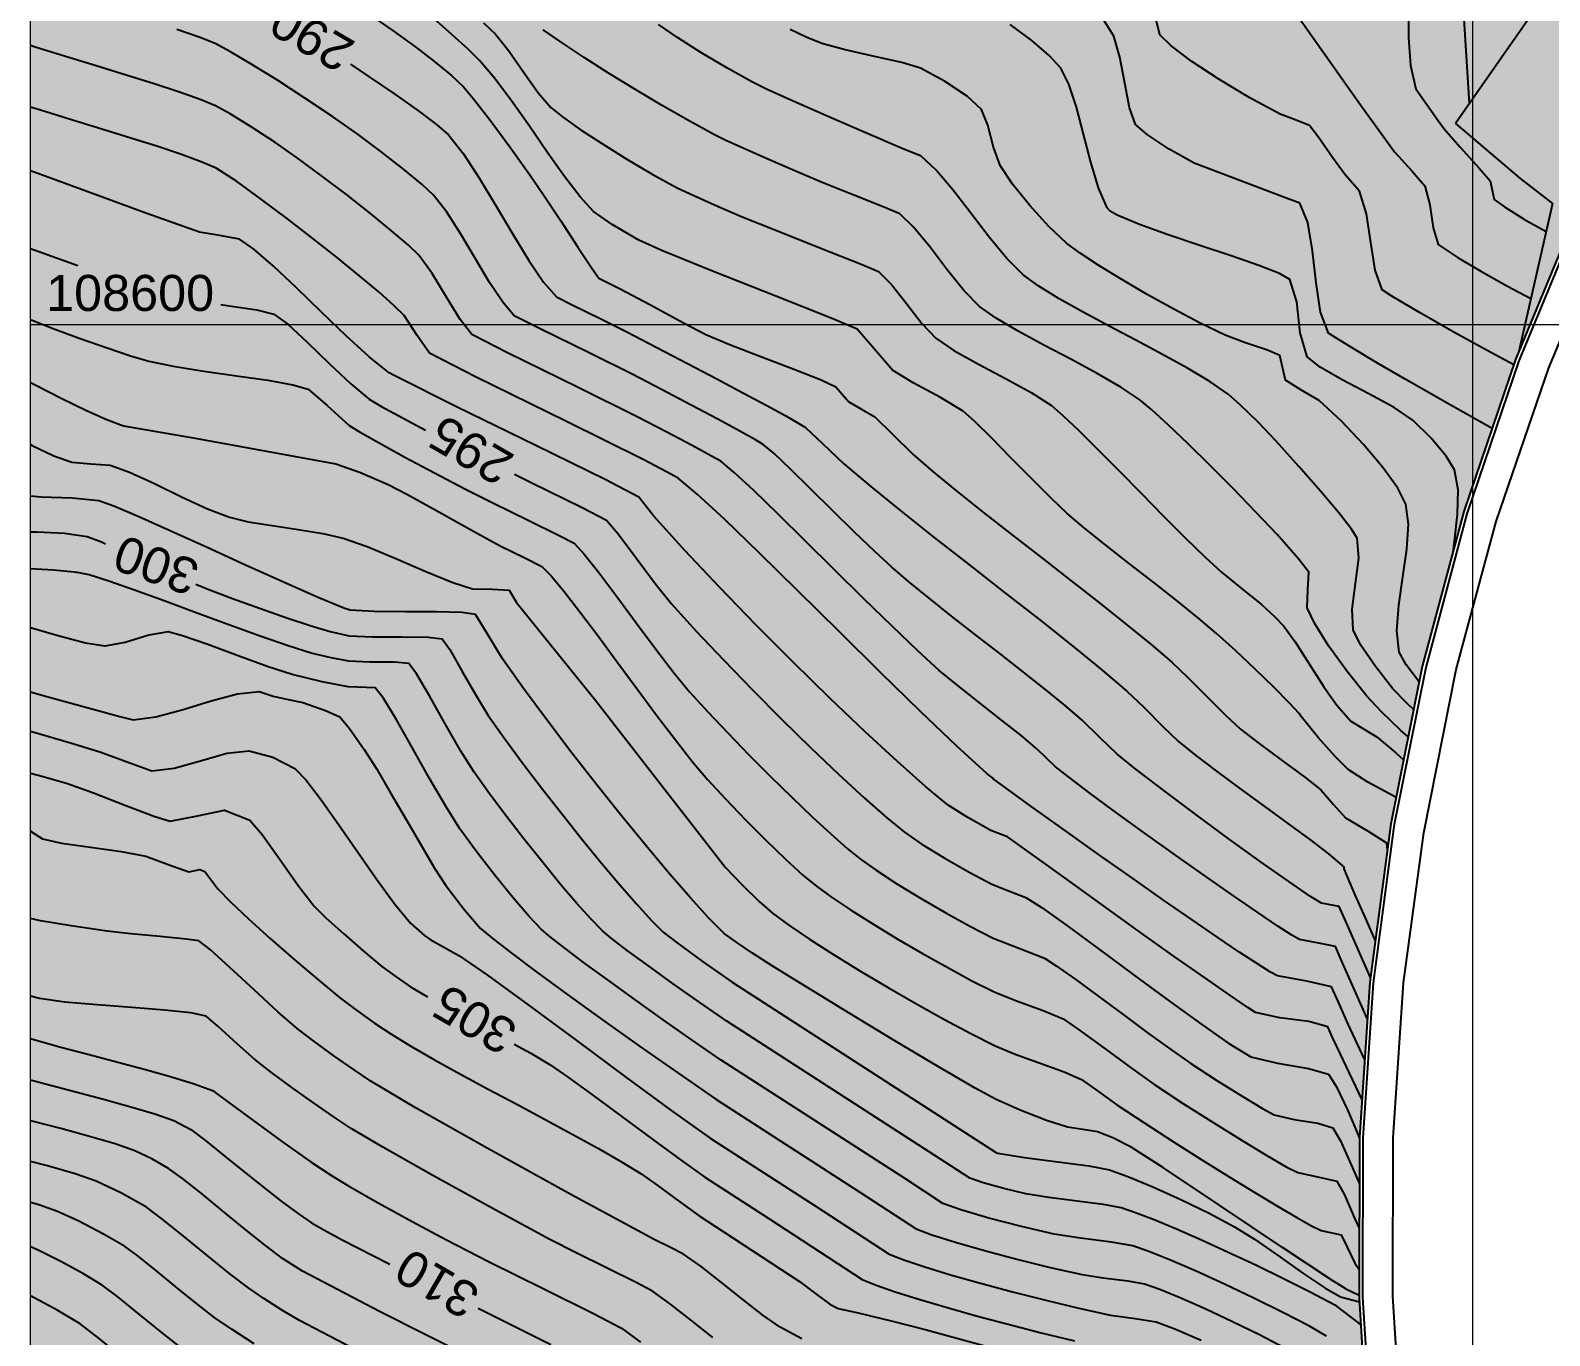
# Model space of a CAD drawing. Extents: x 61466 to 63015, y 108404 to 110397.
# Drawn here: x 62727.7 to 62780.3, y 108565 to 108610.2 of the extents above; entities that cross this region are included whole.
import ezdxf
from ezdxf.enums import TextEntityAlignment as Align

# ---------------------------------------------------------------- set-up
doc = ezdxf.new("R2010")
doc.units = 0
doc.header["$LTSCALE"] = 1.000015
doc.header["$MEASUREMENT"] = 0
for name, color, linetype in [('colore lago', 131, 'Continuous'), ('coordinate', 2, 'Continuous'), ('Couronnement', 7, 'Continuous'), ('curve livello 5m', 7, 'Continuous'), ('Per+Mod Surf', 7, 'Continuous')]:
    doc.layers.add(name, color=color, linetype=linetype)
doc.layers.add('Colori bordi', color=5, linetype='Continuous', plot=False)
doc.layers.add('no_plot', color=5, linetype='Continuous', plot=False)
doc.styles.add('ARIAL', font='arial.ttf')

msp = doc.modelspace()

# ---------------------------------------------------------------- hatches: boundary and pattern name
at = {"layer": 'colore lago', "linetype": 'Continuous', "lineweight": 0}
msp.add_hatch(color=256, dxfattribs=at).paths.add_polyline_path([(62823.098, 108712.426), (62823.692, 108711.854), (62824.211, 108710.804), (62823.37, 108710.571), (62827.768, 108704.942), (62841.061, 108708.628), (62841.764, 108707.729), (62836.243, 108697.972), (62840.642, 108692.343), (62841.442, 108693.757), (62841.442, 108692.195), (62842.487, 108690.222), (62842.982, 108689.288), (62843.392, 108688.514), (62843.655, 108688.018), (62843.975, 108687.414), (62844.757, 108686.877), (62845.652, 108686.309), (62846.428, 108685.857), (62846.943, 108685.61), (62847.646, 108685.523), (62848.413, 108685.436), (62848.935, 108685.254), (62849.708, 108684.935), (62850.5, 108684.575), (62850.969, 108684.318), (62851.947, 108683.305), (62853.322, 108681.875), (62854.115, 108681.066), (62854.823, 108680.351), (62855.34, 108679.833), (62855.561, 108679.62), (62856.098, 108679.384), (62856.706, 108678.92), (62857.535, 108678.212), (62858.15, 108677.629), (62858.509, 108677.243), (62858.884, 108676.364), (62859.223, 108675.296), (62859.579, 108674.527), (62860.022, 108674.247), (62860.524, 108673.942), (62861.121, 108673.231), (62861.763, 108672.326), (62862.367, 108671.601), (62862.863, 108671.28), (62863.351, 108671.01), (62863.81, 108670.755), (62864.373, 108670.388), (62865.159, 108669.855), (62866.024, 108669.253), (62866.828, 108668.678), (62867.744, 108667.996), (62868.796, 108667.19), (62869.668, 108666.501), (62870.574, 108665.758), (62871.455, 108665.021), (62872.228, 108664.359), (62872.81, 108663.844), (62873.119, 108663.547), (62873.68, 108662.665), (62874.168, 108661.941), (62874.819, 108661.7), (62876.542, 108661.081), (62874.849, 108652.749), (62874.609, 108651.566), (62869.261, 108652.495), (62863.756, 108653.04), (62858.193, 108653.236), (62852.65, 108653.069), (62847.099, 108652.547), (62841.619, 108651.637), (62836.195, 108650.359), (62830.876, 108648.764), (62825.687, 108646.797), (62820.621, 108644.487), (62815.733, 108641.873), (62811.013, 108638.914), (62806.809, 108635.919), (62802.653, 108632.528), (62798.578, 108628.752), (62795.53, 108625.55), (62792.243, 108621.72), (62789.658, 108618.302), (62786.55, 108613.699), (62783.753, 108608.883), (62781.281, 108603.924), (62779.157, 108598.79), (62777.364, 108593.52), (62775.923, 108588.148), (62774.828, 108582.699), (62774.099, 108577.206), (62773.742, 108571.827), (62773.733, 108566.27), (62774.08, 108560.708), (62774.822, 108555.214), (62775.907, 108549.757), (62776.774, 108546.543), (62775.534, 108543.897), (62771.471, 108542.34), (62770.737, 108542.931), (62769.881, 108543.399), (62769.16, 108543.605), (62768.397, 108543.397), (62767.454, 108542.895), (62766.48, 108542.367), (62765.625, 108542.081), (62765.129, 108542.167), (62764.204, 108542.374), (62761.92, 108542.969), (62758.989, 108543.785), (62755.805, 108544.685), (62752.764, 108545.533), (62750.259, 108546.195), (62749.515, 108546.361), (62748.651, 108546.545), (62748.14, 108546.666), (62747.525, 108546.963), (62746.769, 108547.335), (62745.628, 108547.824), (62744.247, 108548.386), (62742.732, 108548.989), (62741.189, 108549.599), (62739.721, 108550.183), (62738.435, 108550.711), (62737.436, 108551.147), (62736.779, 108551.475), (62735.74, 108552.131), (62732.8, 108553.829), (62729.641, 108555.846), (62727.666, 108557.145), (62727.666, 108746.101), (62759.548, 108763.679), (62762.174, 108761.512), (62766.058, 108758.6), (62770.75, 108755.721), (62775.77, 108752.427), (62780.625, 108748.821), (62784.649, 108746.672), (62791.078, 108741.712), (62792.191, 108741.192), (62793.304, 108740.673), (62792.406, 108740.344), (62791.026, 108739.839), (62795.864, 108734.582), (62808.817, 108739.327), (62809.589, 108738.487), (62804.873, 108728.317), (62809.71, 108723.06), (62811.198, 108726.268), (62812.277, 108725.772), (62812.557, 108725.5), (62813.179, 108725.007), (62813.957, 108724.44), (62814.819, 108723.834), (62815.694, 108723.224), (62816.511, 108722.646), (62817.199, 108722.136), (62817.686, 108721.728), (62818.127, 108721.189), (62818.712, 108720.467), (62819.259, 108719.84), (62819.895, 108719.121), (62820.227, 108718.731), (62820.528, 108718.087), (62820.826, 108717.245), (62821.425, 108715.335), (62821.73, 108714.455), (62822.044, 108713.747)])

# ---------------------------------------------------------------- linework, layer by layer
at = {"layer": 'Colori bordi', "linetype": 'Continuous', "lineweight": 0, "flags": 128}
for points in [[(62727.666, 108557.145), (62727.666, 108746.101)], [(62781.281, 108603.924), (62779.157, 108598.79), (62777.364, 108593.52), (62775.923, 108588.148), (62774.828, 108582.699), (62774.099, 108577.206), (62773.742, 108571.827), (62773.733, 108566.27), (62774.08, 108560.708)]]:
    msp.add_lwpolyline(points, dxfattribs=at)
at = {"layer": 'coordinate', "linetype": 'Continuous', "lineweight": 0}
for p, q in [((62777.666, 108778.484), (62777.666, 108403.974)), ((62727.666, 108600), (62875.41, 108600))]:
    msp.add_line(p, q, dxfattribs=at)
at = {"layer": 'Couronnement', "linetype": 'Continuous'}
for p, q in [((62781.281, 108603.924), (62779.157, 108598.79)), ((62781.392, 108603.878), (62779.268, 108598.744)), ((62780.305, 108598.497), (62782.356, 108603.437)), ((62779.157, 108598.79), (62777.364, 108593.52)), ((62779.268, 108598.744), (62777.478, 108593.481)), ((62778.478, 108593.172), (62780.305, 108598.497)), ((62777.364, 108593.52), (62775.923, 108588.148)), ((62777.48, 108593.489), (62776.039, 108588.117)), ((62777.095, 108588.045), (62778.478, 108593.172)), ((62775.923, 108588.148), (62774.828, 108582.699)), ((62776.039, 108588.117), (62774.946, 108582.675)), ((62775.977, 108582.387), (62777.095, 108588.045)), ((62774.828, 108582.699), (62774.099, 108577.206)), ((62774.947, 108582.683), (62774.218, 108577.187)), ((62775.267, 108577.186), (62775.977, 108582.387)), ((62774.099, 108577.206), (62773.742, 108571.827)), ((62774.218, 108577.187), (62773.861, 108571.819)), ((62774.916, 108571.811), (62775.267, 108577.186)), ((62773.742, 108571.827), (62773.733, 108566.27)), ((62773.862, 108571.827), (62773.853, 108566.27)), ((62774.903, 108566.33), (62774.916, 108571.811)), ((62773.733, 108566.27), (62774.08, 108560.708)), ((62773.853, 108566.277), (62774.2, 108560.72)), ((62775.253, 108560.868), (62774.903, 108566.33))]:
    msp.add_line(p, q, dxfattribs=at)
at = {"layer": 'curve livello 5m', "color": 2, "flags": 128}
for points in [[(62769.684, 108613.422), (62773.785, 108607.62), (62774.963, 108605.988), (62775.554, 108605.325), (62776.006, 108604.806), (62776.181, 108604.147), (62776.297, 108603.355), (62776.474, 108602.776), (62777.167, 108602.316), (62777.95, 108601.855), (62778.881, 108601.331), (62779.681, 108600.9)], [(62775.623, 108586.653), (62775.384, 108586.875), (62774.903, 108587.378), (62774.903, 108587.378), (62774.297, 108588.147), (62773.785, 108588.901), (62773.521, 108589.416), (62773.521, 108589.416), (62773.485, 108590.141), (62773.603, 108591.031), (62773.717, 108591.909), (62773.669, 108592.599), (62773.669, 108592.599), (62773.471, 108592.906), (62773.023, 108593.477), (62772.391, 108594.23), (62771.645, 108595.086), (62770.851, 108595.962), (62770.851, 108595.962), (62770.226, 108596.614), (62769.611, 108597.217), (62769.191, 108597.591), (62768.558, 108598.026), (62767.786, 108598.489), (62766.918, 108598.97), (62765.996, 108599.459), (62765.064, 108599.949), (62764.163, 108600.43), (62763.337, 108600.892), (62762.628, 108601.328), (62762.079, 108601.727), (62762.079, 108601.727), (62761.516, 108602.291), (62760.902, 108603.036), (62760.268, 108603.863), (62759.644, 108604.673), (62759.062, 108605.364), (62758.552, 108605.839), (62758.552, 108605.839), (62757.887, 108606.106), (62756.57, 108606.668), (62755.269, 108607.233), (62754.106, 108607.747), (62753.207, 108608.155), (62752.696, 108608.402), (62751.811, 108608.896), (62750.915, 108609.432), (62750.096, 108609.954), (62749.442, 108610.405)], [(62738.759, 108609.03), (62739.416, 108608.592), (62740.304, 108607.985), (62741.135, 108607.4), (62741.135, 108607.4), (62741.75, 108606.933), (62742.156, 108606.582), (62742.156, 108606.582), (62742.677, 108605.918), (62743.237, 108605.065), (62743.815, 108604.107), (62744.391, 108603.132), (62744.945, 108602.225), (62745.458, 108601.472), (62745.908, 108600.959), (62745.908, 108600.959), (62746.424, 108600.696), (62747.439, 108600.199), (62748.317, 108599.762), (62748.317, 108599.762), (62749.388, 108599.208), (62750.448, 108598.654), (62751.461, 108598.121), (62752.391, 108597.627), (62753.2, 108597.192), (62753.853, 108596.836), (62754.313, 108596.578), (62754.544, 108596.438), (62755.139, 108595.874), (62755.857, 108595.183), (62756.744, 108594.43), (62757.793, 108593.579), (62758.957, 108592.657), (62760.188, 108591.694), (62761.438, 108590.72), (62762.66, 108589.763), (62763.806, 108588.854), (62764.829, 108588.021), (62765.682, 108587.294), (62766.263, 108586.738), (62766.93, 108586.07), (62767.474, 108585.552), (62768.065, 108585.071), (62768.789, 108584.52), (62769.597, 108583.925), (62770.439, 108583.314), (62771.264, 108582.713), (62772.024, 108582.151), (62772.667, 108581.653), (62773.145, 108581.249), (62773.166, 108581.225), (62773.2, 108581.204), (62773.204, 108581.133), (62773.314, 108580.859), (62773.583, 108580.235), (62773.971, 108579.357), (62774.29, 108578.644)], [(62727.666, 108602.642), (62729.307, 108602.047)], [(62734.274, 108600.695), (62734.552, 108600.654), (62735.522, 108600.508), (62736.105, 108600.367), (62736.105, 108600.367), (62736.588, 108600.012), (62737.261, 108599.39), (62738.022, 108598.651), (62738.771, 108597.944), (62739.407, 108597.418), (62739.407, 108597.418), (62739.816, 108597.178), (62740.591, 108596.753), (62741.37, 108596.339)], [(62744.45, 108594.812), (62745.054, 108594.518), (62746.797, 108593.665), (62747.637, 108593.223), (62747.637, 108593.223), (62748.043, 108592.752), (62748.659, 108591.929), (62749.328, 108591.028), (62749.892, 108590.323), (62749.892, 108590.323), (62750.751, 108589.379), (62751.698, 108588.376), (62752.698, 108587.345), (62753.719, 108586.319), (62754.726, 108585.331), (62755.688, 108584.414), (62756.571, 108583.6), (62757.341, 108582.921), (62757.965, 108582.41), (62757.965, 108582.41), (62758.549, 108582.006), (62759.345, 108581.514), (62760.21, 108581.019), (62761.002, 108580.605), (62761.002, 108580.605), (62761.616, 108580.368), (62762.181, 108580.146), (62762.181, 108580.146), (62762.744, 108579.783), (62763.629, 108579.153), (62764.73, 108578.344), (62765.942, 108577.445), (62767.159, 108576.547), (62768.274, 108575.737), (62769.183, 108575.106), (62769.978, 108574.618), (62770.897, 108574.399), (62771.982, 108574.222), (62772.673, 108574.016), (62772.953, 108573.586), (62773.323, 108572.781), (62773.74, 108571.8), (62773.742, 108571.795)], [(62727.666, 108592.822), (62727.9, 108592.817), (62728.854, 108592.774), (62729.636, 108592.661), (62730.137, 108592.468), (62730.275, 108592.407)], [(62733.403, 108591.006), (62733.85, 108590.816), (62733.85, 108590.816), (62734.677, 108590.504), (62735.612, 108590.168), (62736.553, 108589.843), (62737.401, 108589.564), (62738.055, 108589.365), (62738.055, 108589.365), (62738.722, 108589.219), (62739.532, 108589.178), (62740.549, 108589.175), (62741.458, 108589.166), (62741.943, 108589.107), (62741.943, 108589.107), (62742.203, 108588.738), (62742.639, 108587.979), (62743.127, 108587.119), (62743.54, 108586.449), (62743.54, 108586.449), (62744.119, 108585.639), (62744.752, 108584.782), (62745.422, 108583.901), (62746.11, 108583.018), (62746.799, 108582.156), (62747.47, 108581.337), (62748.104, 108580.583), (62748.684, 108579.919), (62749.192, 108579.364), (62749.608, 108578.944), (62749.608, 108578.944), (62750.086, 108578.569), (62750.972, 108577.926), (62751.999, 108577.208), (62751.999, 108577.208), (62761.162, 108571.296), (62761.172, 108571.289), (62761.203, 108571.281), (62762.132, 108571.129), (62763.284, 108570.98), (62764.363, 108570.838), (62765.073, 108570.705), (62765.716, 108570.476), (62766.576, 108570.117), (62767.548, 108569.675), (62768.528, 108569.198), (62769.412, 108568.732), (62770.102, 108568.301), (62770.932, 108567.728), (62771.785, 108567.127), (62772.541, 108566.612), (62773.081, 108566.299), (62773.742, 108566.132)], [(62727.666, 108584.455), (62728.108, 108584.342), (62728.955, 108584.092), (62728.955, 108584.092), (62729.857, 108583.768), (62730.98, 108583.337), (62731.98, 108582.956), (62732.514, 108582.785), (62733.455, 108582.978), (62734.391, 108583.168), (62735.273, 108582.828), (62735.702, 108582.331), (62736.301, 108581.483), (62736.945, 108580.563), (62737.504, 108579.849), (62737.914, 108579.444), (62738.516, 108578.894), (62739.2, 108578.299), (62739.856, 108577.756), (62740.348, 108577.389), (62740.843, 108577.05), (62741.439, 108576.696)], [(62744.441, 108575.063), (62745.012, 108574.748), (62745.684, 108574.347), (62745.684, 108574.347), (62746.293, 108573.928), (62747.162, 108573.295), (62748.183, 108572.541), (62749.244, 108571.755), (62750.234, 108571.029), (62751.045, 108570.455), (62751.045, 108570.455), (62753.265, 108569.023), (62756.504, 108566.903), (62756.987, 108566.71), (62757.652, 108566.48), (62758.471, 108566.221), (62759.415, 108565.942), (62760.455, 108565.649), (62761.562, 108565.352), (62762.708, 108565.057), (62763.863, 108564.773)], [(62727.666, 108573.828), (62728.185, 108573.686), (62729.201, 108573.418), (62730.206, 108573.152), (62731.148, 108572.893), (62731.975, 108572.644), (62732.635, 108572.41), (62733.225, 108572.102), (62733.747, 108571.706), (62734.621, 108571.005), (62735.581, 108570.233), (62736.359, 108569.623), (62736.961, 108569.182), (62737.414, 108568.868), (62737.84, 108568.622), (62738.453, 108568.288), (62740.124, 108567.435)], [(62735.782, 108560.888), (62735.734, 108560.917), (62734.654, 108561.587), (62733.544, 108562.296), (62732.523, 108562.967), (62731.71, 108563.525), (62730.937, 108564.13), (62730.05, 108564.856), (62729.389, 108565.362), (62728.618, 108565.824), (62727.675, 108566.336), (62727.666, 108566.34)], [(62743.185, 108565.91), (62743.278, 108565.864), (62745.707, 108564.655)]]:
    msp.add_lwpolyline(points, dxfattribs=at)
at = {"layer": 'no_plot', "flags": 128}
for points in [[(62777.559, 108607.669), (62777.199, 108613.332)], [(62775.443, 108611.041), (62775.439, 108609.949), (62775.514, 108608.978), (62775.694, 108608.172), (62776.458, 108607.091), (62776.678, 108606.787), (62777.237, 108606.15), (62777.899, 108605.425), (62778.269, 108604.983), (62778.417, 108604.341), (62778.77, 108604.088), (62779.469, 108603.643), (62780.211, 108603.225)], [(62739.389, 108610.768), (62740.239, 108610.181), (62741.024, 108609.621), (62741.024, 108609.621), (62741.647, 108609.142), (62742.261, 108608.633), (62742.682, 108608.245), (62742.682, 108608.245), (62743.03, 108607.826), (62743.603, 108607.082), (62744.291, 108606.157), (62744.987, 108605.193), (62744.987, 108605.193), (62745.46, 108604.497), (62746.051, 108603.594), (62746.645, 108602.681), (62747.126, 108601.955), (62747.378, 108601.61), (62747.378, 108601.61), (62748.111, 108601.246), (62749.143, 108600.697), (62750.336, 108600.051), (62751.086, 108599.658), (62751.086, 108599.658), (62751.942, 108599.297), (62753.042, 108598.874), (62754.164, 108598.449), (62755.087, 108598.085), (62755.591, 108597.845), (62756.039, 108597.324), (62756.476, 108597.067), (62756.941, 108596.799), (62757.552, 108596.204), (62758.266, 108595.498), (62758.97, 108594.894), (62759.799, 108594.215), (62760.723, 108593.48), (62761.711, 108592.706), (62762.731, 108591.912), (62763.753, 108591.117), (62764.745, 108590.34), (62765.677, 108589.598), (62766.518, 108588.911), (62767.237, 108588.296), (62767.794, 108587.769), (62768.453, 108587.111), (62769.099, 108586.467), (62769.616, 108585.983), (62770.261, 108585.477), (62771.071, 108584.885), (62771.849, 108584.314), (62772.399, 108583.871), (62772.844, 108583.365), (62773.259, 108582.902), (62774.049, 108582.439), (62774.677, 108582.044), (62774.708, 108581.797)], [(62775.011, 108583.61), (62774.912, 108583.665), (62774.029, 108584.14), (62773.353, 108584.578), (62773.353, 108584.578), (62772.915, 108585.014), (62772.312, 108585.693), (62771.724, 108586.413), (62771.724, 108586.413), (62771.661, 108586.509), (62771.307, 108586.896), (62770.775, 108587.435), (62770.132, 108588.06), (62769.448, 108588.703), (62768.792, 108589.298), (62768.792, 108589.298), (62768.176, 108589.818), (62767.432, 108590.415), (62766.612, 108591.058), (62765.767, 108591.714), (62764.951, 108592.354), (62764.215, 108592.945), (62763.611, 108593.457), (62763.611, 108593.457), (62763.055, 108593.981), (62762.383, 108594.651), (62761.668, 108595.377), (62760.984, 108596.071), (62760.405, 108596.641), (62760.003, 108596.997), (62760.003, 108596.997), (62759.219, 108597.473), (62758.268, 108597.977), (62757.549, 108598.425), (62757.549, 108598.425), (62756.923, 108599.162), (62756.332, 108599.843), (62756.332, 108599.843), (62755.429, 108600.228), (62753.51, 108600.989), (62751.314, 108601.857), (62749.579, 108602.56), (62748.759, 108602.923), (62747.831, 108603.47), (62747.186, 108603.925), (62746.725, 108604.431), (62746.183, 108605.14), (62745.587, 108605.98), (62744.967, 108606.875), (62744.35, 108607.752), (62743.763, 108608.536), (62743.236, 108609.155), (62742.83, 108609.556), (62742.292, 108610.05), (62741.648, 108610.616)], [(62778.345, 108596.404), (62776.967, 108597.17), (62775.324, 108598.107), (62775.324, 108598.107), (62774.369, 108598.668), (62773.526, 108599.169), (62772.921, 108599.538), (62772.675, 108599.7), (62772.675, 108599.7), (62772.395, 108600.427), (62772.237, 108601.448), (62772.119, 108602.556), (62771.958, 108603.544), (62771.672, 108604.207), (62771.672, 108604.207), (62771.086, 108604.424), (62768.013, 108605.596), (62767.142, 108606.087), (62766.388, 108606.585), (62765.976, 108606.94), (62765.976, 108606.94), (62765.769, 108607.511), (62765.606, 108608.368), (62765.441, 108609.276), (62765.228, 108609.994), (62765.228, 108609.994), (62764.798, 108610.678)], [(62779.094, 108598.605), (62778.167, 108599.1), (62776.991, 108599.753), (62775.824, 108600.42), (62774.865, 108600.989), (62774.865, 108600.989), (62774.532, 108601.21), (62774.29, 108601.886), (62774.136, 108602.844), (62773.982, 108603.841), (62773.743, 108604.63), (62773.743, 108604.63), (62773.249, 108605.19), (62772.809, 108605.796), (62772.314, 108606.508), (62772.013, 108606.902), (62772.013, 108606.902), (62771.549, 108607.084), (62770.994, 108607.29), (62770.994, 108607.29), (62769.921, 108607.874), (62768.867, 108608.508), (62767.933, 108609.125), (62767.217, 108609.659), (62766.821, 108610.044), (62766.821, 108610.044), (62766.603, 108610.932)], [(62774.121, 108577.374), (62773.903, 108577.869), (62773.328, 108579.186), (62773.037, 108579.829), (62773.037, 108579.829), (62772.422, 108579.951), (62772.051, 108580.183), (62771.295, 108580.698), (62770.304, 108581.393), (62769.228, 108582.164), (62769.228, 108582.164), (62768.071, 108583.015), (62766.914, 108583.883), (62765.941, 108584.631), (62765.333, 108585.12), (62765.333, 108585.12), (62764.744, 108585.692), (62764.127, 108586.293), (62764.127, 108586.293), (62763.553, 108586.782), (62762.865, 108587.342), (62762.094, 108587.954), (62761.272, 108588.597), (62760.431, 108589.252), (62759.603, 108589.9), (62758.82, 108590.52), (62758.114, 108591.094), (62757.517, 108591.6), (62757.517, 108591.6), (62756.938, 108592.132), (62756.235, 108592.81), (62755.471, 108593.561), (62754.71, 108594.314), (62754.014, 108594.994), (62753.447, 108595.531), (62753.071, 108595.85), (62753.071, 108595.85), (62752.808, 108596.007), (62752.263, 108596.308), (62751.499, 108596.719), (62750.579, 108597.207), (62749.566, 108597.738), (62748.524, 108598.278), (62748.524, 108598.278), (62747.035, 108599.019), (62745.313, 108599.862), (62744.439, 108600.308), (62744.042, 108600.773), (62743.587, 108601.466), (62743.096, 108602.286), (62742.593, 108603.132), (62742.102, 108603.901), (62741.646, 108604.493), (62741.253, 108604.857), (62740.604, 108605.393), (62739.821, 108606.004), (62739.028, 108606.59), (62738.139, 108607.211), (62737.183, 108607.852), (62736.229, 108608.47), (62735.346, 108609.021), (62734.602, 108609.461), (62734.067, 108609.746), (62733.518, 108609.969), (62732.747, 108610.233)], [(62743.372, 108610.463), (62743.79, 108610.065), (62743.79, 108610.065), (62744.256, 108609.485), (62744.779, 108608.742), (62745.286, 108608.026), (62745.704, 108607.531), (62745.704, 108607.531), (62746.113, 108607.202), (62746.731, 108606.768), (62747.496, 108606.267), (62748.348, 108605.737), (62749.227, 108605.219), (62750.071, 108604.749), (62750.071, 108604.749), (62750.543, 108604.528), (62751.386, 108604.155), (62752.348, 108603.742), (62752.348, 108603.742), (62753.562, 108603.25), (62755.098, 108602.643), (62756.441, 108602.111), (62757.072, 108601.842), (62757.519, 108601.392), (62758.038, 108600.729), (62758.571, 108600.044), (62759.059, 108599.526), (62759.682, 108599.105), (62760.534, 108598.633), (62761.475, 108598.137), (62762.366, 108597.648), (62763.066, 108597.195), (62763.464, 108596.853), (62764.01, 108596.335), (62764.667, 108595.683), (62765.4, 108594.942), (62766.173, 108594.154), (62766.951, 108593.365), (62767.698, 108592.616), (62768.378, 108591.952), (62768.956, 108591.416), (62769.648, 108590.86), (62770.347, 108590.299), (62770.795, 108589.881), (62771.117, 108589.551), (62771.509, 108589.003), (62772.002, 108588.238), (62772.512, 108587.444), (62772.954, 108586.811), (62773.447, 108586.255), (62773.884, 108585.988), (62774.356, 108585.705), (62775.009, 108585.162), (62775.274, 108584.917)], [(62775.433, 108585.709), (62775.164, 108585.949), (62774.512, 108586.577), (62773.999, 108587.126), (62773.999, 108587.126), (62773.314, 108587.979), (62772.675, 108588.868), (62772.18, 108589.65), (62771.926, 108590.182), (62771.926, 108590.182), (62771.958, 108590.808), (62771.984, 108591.416), (62771.984, 108591.416), (62771.618, 108591.895), (62770.892, 108592.72), (62770.892, 108592.72), (62770.153, 108593.504), (62769.365, 108594.318), (62768.568, 108595.12), (62767.804, 108595.869), (62767.115, 108596.525), (62766.543, 108597.047), (62766.128, 108597.393), (62766.128, 108597.393), (62765.47, 108597.835), (62764.649, 108598.308), (62763.735, 108598.799), (62762.799, 108599.29), (62761.912, 108599.769), (62761.145, 108600.219), (62760.569, 108600.627), (62760.569, 108600.627), (62760.035, 108601.175), (62759.451, 108601.905), (62758.858, 108602.682), (62758.298, 108603.372), (62757.812, 108603.84), (62757.812, 108603.84), (62757.227, 108604.084), (62756.096, 108604.53), (62755.118, 108604.924), (62755.118, 108604.924), (62754.171, 108605.328), (62753.234, 108605.735), (62752.398, 108606.105), (62751.751, 108606.398), (62751.383, 108606.576), (62750.481, 108607.071), (62749.55, 108607.605), (62748.618, 108608.159), (62747.713, 108608.715), (62746.864, 108609.256), (62746.097, 108609.764), (62745.442, 108610.22)], [(62775.817, 108587.62), (62775.807, 108587.63), (62775.807, 108587.63), (62775.365, 108588.212), (62775.115, 108588.65), (62775.115, 108588.65), (62775.037, 108589.386), (62775.106, 108590.282), (62775.248, 108591.254), (62775.387, 108592.217), (62775.447, 108593.088), (62775.354, 108593.782), (62775.354, 108593.782), (62775.07, 108594.326), (62774.554, 108595.044), (62773.88, 108595.849), (62773.12, 108596.653), (62772.345, 108597.373), (62771.709, 108597.745), (62771.177, 108598.075), (62771.177, 108598.075), (62770.988, 108598.925), (62770.552, 108599.112), (62769.762, 108599.377), (62769.087, 108599.631), (62769.087, 108599.631), (62768.224, 108600.056), (62767.307, 108600.538), (62766.383, 108601.05), (62765.502, 108601.562), (62764.71, 108602.048), (62764.057, 108602.48), (62763.59, 108602.828), (62763.59, 108602.828), (62762.975, 108603.406), (62762.315, 108604.129), (62761.717, 108604.873), (62761.288, 108605.511), (62761.288, 108605.511), (62761.06, 108606.147), (62760.858, 108606.913), (62760.641, 108607.457), (62760.641, 108607.457), (62760.142, 108607.913), (62759.358, 108608.443), (62758.524, 108608.887), (62758.524, 108608.887), (62757.882, 108609.081), (62756.927, 108609.297), (62755.916, 108609.522), (62755.104, 108609.743), (62754.562, 108609.963), (62754.008, 108610.228)], [(62776.989, 108592.121), (62777.043, 108592.481), (62777.146, 108593.43), (62777.16, 108594.274), (62777.039, 108594.965), (62777.039, 108594.965), (62776.75, 108595.446), (62776.219, 108596.079), (62775.606, 108596.675), (62775.606, 108596.675), (62774.942, 108597.126), (62774.064, 108597.606), (62773.149, 108598.082), (62772.377, 108598.521), (62771.926, 108598.887), (62771.926, 108598.887), (62771.692, 108599.712), (62771.569, 108600.795), (62771.33, 108601.566), (62771.33, 108601.566), (62770.972, 108601.771), (62770.254, 108602.05), (62769.293, 108602.382), (62768.204, 108602.744), (62767.106, 108603.114), (62766.112, 108603.47), (62765.341, 108603.789), (62765.341, 108603.789), (62765.1, 108603.929), (62764.999, 108604.047), (62764.698, 108604.744), (62764.429, 108605.631), (62764.177, 108606.598), (62763.929, 108607.536), (62763.67, 108608.337), (62763.389, 108608.89), (62763.389, 108608.89), (62762.981, 108609.329), (62762.381, 108609.843), (62761.636, 108610.4)], [(62774.016, 108575.949), (62773.88, 108576.239), (62773.523, 108577.05), (62773.114, 108577.984), (62772.908, 108578.441), (62772.908, 108578.441), (62772.337, 108578.565), (62771.662, 108578.688), (62771.662, 108578.688), (62771.402, 108578.837), (62770.91, 108579.156), (62770.222, 108579.619), (62769.378, 108580.2), (62768.415, 108580.871), (62767.371, 108581.608), (62766.284, 108582.383), (62765.192, 108583.17), (62765.192, 108583.17), (62764.395, 108583.758), (62763.654, 108584.321), (62763.192, 108584.689), (62763.192, 108584.689), (62762.572, 108585.291), (62761.999, 108585.77), (62761.277, 108586.341), (62760.502, 108586.945), (62759.77, 108587.523), (62759.177, 108588.017), (62759.177, 108588.017), (62758.431, 108588.696), (62757.543, 108589.543), (62756.564, 108590.499), (62755.543, 108591.505), (62754.532, 108592.504), (62753.582, 108593.438), (62752.742, 108594.248), (62752.064, 108594.875), (62751.598, 108595.263), (62751.598, 108595.263), (62751.28, 108595.446), (62750.607, 108595.81), (62749.712, 108596.283), (62748.731, 108596.794), (62748.731, 108596.794), (62746.63, 108597.838), (62744.203, 108599.028), (62742.969, 108599.657), (62742.563, 108600.175), (62742.088, 108600.955), (62741.595, 108601.773), (62741.136, 108602.404), (62740.77, 108602.755), (62740.191, 108603.254), (62739.458, 108603.853), (62738.63, 108604.505), (62737.764, 108605.163), (62736.92, 108605.781), (62736.142, 108606.319), (62735.322, 108606.855), (62734.592, 108607.304), (62734.087, 108607.584), (62733.555, 108607.805), (62732.832, 108608.061), (62731.962, 108608.346), (62730.985, 108608.652), (62729.943, 108608.972), (62728.879, 108609.297), (62727.834, 108609.621), (62727.666, 108609.675)], [(62773.922, 108574.535), (62773.353, 108575.752), (62773.016, 108576.52), (62772.779, 108577.052), (62772.779, 108577.052), (62771.919, 108577.239), (62770.902, 108577.425), (62770.902, 108577.425), (62770.654, 108577.561), (62770.213, 108577.839), (62769.6, 108578.242), (62768.838, 108578.756), (62767.948, 108579.366), (62766.952, 108580.056), (62765.873, 108580.811), (62764.731, 108581.616), (62763.55, 108582.455), (62762.351, 108583.314), (62761.156, 108584.177), (62761.156, 108584.177), (62761.05, 108584.257), (62761.017, 108584.289), (62760.837, 108584.434), (62759.783, 108585.394), (62758.528, 108586.591), (62757.144, 108587.942), (62755.701, 108589.364), (62754.272, 108590.776), (62752.929, 108592.096), (62751.742, 108593.24), (62750.784, 108594.128), (62750.126, 108594.675), (62750.126, 108594.675), (62749.715, 108594.902), (62748.938, 108595.309), (62748.938, 108595.309), (62746.226, 108596.658), (62743.092, 108598.194), (62741.5, 108599.006), (62741.08, 108599.625), (62740.626, 108600.315), (62740.278, 108600.657), (62739.754, 108601.122), (62739.087, 108601.683), (62738.312, 108602.313), (62737.464, 108602.984), (62736.575, 108603.669), (62735.68, 108604.34), (62734.813, 108604.972), (62734.107, 108605.421), (62733.587, 108605.641), (62732.901, 108605.892), (62732.08, 108606.169), (62731.151, 108606.466), (62730.144, 108606.779), (62729.089, 108607.102), (62728.014, 108607.43), (62727.666, 108607.538)], [(62773.83, 108573.156), (62773.083, 108574.715), (62772.826, 108575.265), (62772.65, 108575.664), (62771.991, 108575.851), (62770.988, 108575.976), (62770.141, 108576.162), (62770.141, 108576.162), (62769.876, 108576.333), (62769.255, 108576.758), (62768.372, 108577.369), (62767.323, 108578.102), (62766.202, 108578.891), (62766.202, 108578.891), (62763.493, 108580.846), (62761.537, 108582.248), (62761.537, 108582.248), (62760.965, 108582.471), (62760.161, 108582.913), (62759.49, 108583.348), (62759.49, 108583.348), (62758.7, 108583.995), (62757.725, 108584.854), (62756.607, 108585.885), (62755.389, 108587.047), (62754.113, 108588.298), (62752.821, 108589.597), (62751.554, 108590.902), (62750.356, 108592.173), (62749.267, 108593.368), (62749.267, 108593.368), (62748.756, 108594.025), (62747.596, 108594.635), (62745.186, 108595.814), (62742.441, 108597.152), (62740.273, 108598.237), (62740.1, 108598.332), (62739.411, 108598.883), (62738.609, 108599.614), (62737.75, 108600.438), (62736.894, 108601.271), (62736.097, 108602.027), (62735.416, 108602.621), (62734.911, 108602.967), (62734.289, 108603.082), (62733.527, 108603.209), (62731.703, 108603.853), (62728.531, 108605.021), (62727.666, 108605.334)], [(62727.666, 108600.177), (62728.422, 108599.883), (62729.395, 108599.523), (62730.326, 108599.194), (62731.142, 108598.923), (62731.774, 108598.735), (62731.774, 108598.735), (62732.612, 108598.558), (62733.674, 108598.389), (62734.815, 108598.227), (62735.895, 108598.07), (62736.77, 108597.918), (62737.299, 108597.768), (62737.299, 108597.768), (62737.955, 108597.193), (62738.714, 108596.504), (62738.714, 108596.504), (62739.075, 108596.284), (62739.753, 108595.901), (62740.652, 108595.409), (62741.675, 108594.859), (62742.726, 108594.304), (62743.695, 108593.819), (62744.922, 108593.221), (62745.999, 108592.694), (62746.517, 108592.422), (62746.867, 108592.049), (62747.378, 108591.404), (62747.997, 108590.579), (62748.672, 108589.662), (62749.352, 108588.746), (62749.984, 108587.921), (62750.516, 108587.278), (62751.147, 108586.585), (62751.841, 108585.849), (62752.575, 108585.093), (62753.324, 108584.34), (62754.063, 108583.616), (62754.769, 108582.943), (62755.416, 108582.345), (62755.981, 108581.847), (62756.44, 108581.472), (62756.983, 108581.086), (62757.701, 108580.621), (62758.53, 108580.116), (62759.405, 108579.608), (62760.263, 108579.137), (62761.039, 108578.739), (62761.968, 108578.38), (62762.824, 108578.044), (62763.232, 108577.781), (62763.874, 108577.324), (62764.672, 108576.737), (62765.551, 108576.086), (62766.433, 108575.434), (62767.242, 108574.847), (62767.9, 108574.39), (62768.801, 108573.803), (62769.673, 108573.256), (62770.382, 108572.832), (62770.792, 108572.614), (62771.482, 108572.45), (62772.298, 108572.317), (62772.817, 108572.162), (62773.091, 108571.708), (62773.459, 108570.873), (62773.74, 108570.221)], [(62727.666, 108597.993), (62727.851, 108597.897), (62728.762, 108597.437), (62729.586, 108597.036), (62730.285, 108596.719), (62730.285, 108596.719), (62730.897, 108596.498), (62733.379, 108596.063), (62738.256, 108595.175), (62739.107, 108594.872), (62740.075, 108594.463), (62740.075, 108594.463), (62740.746, 108594.108), (62741.827, 108593.508), (62743.001, 108592.854), (62743.953, 108592.337), (62744.79, 108591.925), (62745.398, 108591.62), (62745.722, 108591.292), (62746.17, 108590.754), (62746.717, 108590.05), (62747.336, 108589.225), (62748.002, 108588.323), (62748.689, 108587.39), (62749.372, 108586.469), (62750.026, 108585.607), (62750.624, 108584.846), (62751.141, 108584.233), (62751.76, 108583.56), (62752.453, 108582.841), (62753.167, 108582.128), (62753.85, 108581.471), (62754.45, 108580.923), (62754.914, 108580.535), (62755.435, 108580.158), (62756.1, 108579.715), (62756.872, 108579.228), (62757.715, 108578.717), (62758.593, 108578.205), (62759.47, 108577.712), (62760.31, 108577.261), (62761.077, 108576.872), (62761.854, 108576.56), (62762.777, 108576.228), (62763.467, 108575.941), (62764.008, 108575.574), (62764.884, 108574.931), (62765.838, 108574.225), (62766.618, 108573.673), (62767.647, 108572.998), (62768.69, 108572.332), (62769.676, 108571.718), (62770.537, 108571.198), (62771.204, 108570.814), (62771.606, 108570.61), (62772.348, 108570.456), (62772.96, 108570.308), (62773.221, 108569.837), (62773.568, 108569.028), (62773.737, 108568.681)], [(62727.666, 108595.844), (62727.729, 108595.811), (62728.478, 108595.457), (62729.098, 108595.231), (62729.098, 108595.231), (62729.757, 108595.179), (62730.433, 108595.129), (62730.433, 108595.129), (62731.106, 108594.886), (62731.965, 108594.49), (62732.901, 108594.035), (62733.804, 108593.614), (62734.564, 108593.321), (62734.564, 108593.321), (62735.216, 108593.17), (62736.05, 108593.032), (62736.951, 108592.897), (62737.808, 108592.757), (62738.505, 108592.603), (62738.505, 108592.603), (62739.337, 108592.31), (62740.341, 108591.893), (62741.378, 108591.446), (62742.309, 108591.065), (62742.998, 108590.845), (62743.692, 108590.831), (62744.263, 108590.801), (62744.52, 108590.373), (62745.687, 108588.925), (62747.247, 108587), (62749.821, 108583.681), (62751.766, 108581.188), (62752.33, 108580.589), (62752.931, 108580), (62753.389, 108579.597), (62753.96, 108579.182), (62754.677, 108578.699), (62755.508, 108578.167), (62756.421, 108577.605), (62757.386, 108577.032), (62758.369, 108576.467), (62759.339, 108575.928), (62760.265, 108575.435), (62761.114, 108575.006), (62761.809, 108574.717), (62762.673, 108574.404), (62763.507, 108574.1), (62764.11, 108573.839), (62764.661, 108573.446), (62765.335, 108572.957), (62766.303, 108572.32), (62767.294, 108571.679), (62768.278, 108571.053), (62769.227, 108570.459), (62770.112, 108569.916), (62770.902, 108569.441), (62771.57, 108569.053), (62772.086, 108568.769), (62772.42, 108568.607), (62773.104, 108568.454), (62773.321, 108568.019), (62773.578, 108567.464), (62773.735, 108567.248)], [(62773.733, 108566.352), (62773.27, 108566.564), (62773.27, 108566.564), (62773.256, 108566.582), (62773.247, 108566.6), (62773.235, 108566.603), (62772.817, 108566.86), (62771.071, 108568.009), (62768.906, 108569.463), (62766.948, 108570.775), (62765.825, 108571.496), (62765.825, 108571.496), (62765.196, 108571.809), (62764.667, 108572.023), (62764.667, 108572.023), (62764.154, 108572.1), (62763.619, 108572.178), (62763.619, 108572.178), (62762.89, 108572.417), (62761.975, 108572.773), (62761.151, 108573.139), (62761.151, 108573.139), (62760.425, 108573.536), (62759.178, 108574.26), (62757.581, 108575.209), (62755.805, 108576.282), (62754.021, 108577.377), (62754.021, 108577.377), (62753.38, 108577.781), (62752.702, 108578.219), (62752.19, 108578.558), (62752.19, 108578.558), (62751.72, 108578.9), (62751.192, 108579.433), (62750.549, 108580.135), (62749.814, 108580.978), (62749.01, 108581.932), (62748.16, 108582.97), (62747.287, 108584.063), (62746.415, 108585.182), (62745.566, 108586.298), (62744.763, 108587.384), (62744.03, 108588.411), (62744.03, 108588.411), (62743.507, 108589.299), (62743.103, 108589.954), (62743.103, 108589.954), (62742.637, 108590.026), (62741.749, 108590.046), (62740.659, 108590.045), (62739.584, 108590.055), (62738.742, 108590.106), (62738.714, 108590.112), (62738.532, 108590.175), (62737.582, 108590.568), (62736.415, 108591.082), (62735.124, 108591.666), (62733.8, 108592.27), (62732.537, 108592.845), (62731.427, 108593.341), (62730.562, 108593.707), (62730.034, 108593.895), (62729.119, 108593.99), (62728.038, 108594.016), (62727.666, 108594.058)], [(62773.791, 108565.337), (62773.704, 108565.408), (62772.919, 108566), (62772.919, 108566), (62772.892, 108566.016), (62772.029, 108566.467), (62771.105, 108566.932), (62770.15, 108567.396), (62769.194, 108567.845), (62768.269, 108568.266), (62767.404, 108568.644), (62766.63, 108568.967), (62765.978, 108569.219), (62765.479, 108569.388), (62765.479, 108569.388), (62764.874, 108569.501), (62763.954, 108569.622), (62762.972, 108569.749), (62762.18, 108569.878), (62762.18, 108569.878), (62761.417, 108570.058), (62760.698, 108570.255), (62760.239, 108570.412), (62760.239, 108570.412), (62759.582, 108570.841), (62751.808, 108575.857), (62750.88, 108576.5), (62749.956, 108577.152), (62749.095, 108577.771), (62748.359, 108578.312), (62747.806, 108578.732), (62747.496, 108578.988), (62747.496, 108578.988), (62747.104, 108579.389), (62746.613, 108579.936), (62746.049, 108580.598), (62745.438, 108581.341), (62744.807, 108582.134), (62744.181, 108582.944), (62743.587, 108583.739), (62743.05, 108584.487), (62743.05, 108584.487), (62742.595, 108585.213), (62742.049, 108586.164), (62741.505, 108587.13), (62741.052, 108587.899), (62740.783, 108588.26), (62740.783, 108588.26), (62740.294, 108588.303), (62739.44, 108588.304), (62738.702, 108588.333), (62738.702, 108588.333), (62738.097, 108588.447), (62737.396, 108588.618), (62736.599, 108588.865), (62735.628, 108589.2), (62734.546, 108589.591), (62733.418, 108590.009), (62732.306, 108590.421), (62731.274, 108590.799), (62730.386, 108591.111), (62729.704, 108591.326), (62729.294, 108591.414), (62729.259, 108591.406), (62729.183, 108591.425), (62728.473, 108591.495), (62727.666, 108591.534)], [(62772.599, 108564.939), (62772.014, 108565.283), (62772.014, 108565.283), (62771.086, 108565.765), (62770.086, 108566.26), (62769.068, 108566.743), (62768.085, 108567.19), (62767.191, 108567.576), (62766.44, 108567.878), (62765.885, 108568.071), (62765.885, 108568.071), (62765.149, 108568.197), (62764.075, 108568.334), (62763.157, 108568.476), (62763.157, 108568.476), (62762.031, 108568.735), (62760.893, 108569.031), (62759.924, 108569.314), (62759.305, 108569.535), (62759.305, 108569.535), (62758.003, 108570.387), (62751.617, 108574.507), (62750.614, 108575.2), (62749.601, 108575.909), (62748.617, 108576.609), (62747.696, 108577.273), (62746.876, 108577.873), (62746.193, 108578.384), (62745.684, 108578.779), (62745.385, 108579.032), (62745.385, 108579.032), (62744.955, 108579.485), (62744.389, 108580.146), (62743.756, 108580.928), (62743.124, 108581.749), (62742.56, 108582.525), (62742.08, 108583.281), (62741.505, 108584.272), (62740.903, 108585.338), (62740.344, 108586.323), (62739.894, 108587.068), (62739.623, 108587.413), (62738.682, 108587.446), (62737.78, 108587.616), (62736.737, 108587.871), (62735.909, 108588.14), (62734.87, 108588.518), (62733.817, 108588.909), (62732.944, 108589.218), (62732.447, 108589.351), (62731.768, 108589.234), (62730.953, 108588.987), (62730.242, 108588.855), (62729.576, 108588.965), (62728.581, 108589.227), (62727.666, 108589.489)], [(62727.666, 108587.275), (62728.108, 108587.151), (62730.763, 108586.418), (62730.763, 108586.418), (62731.224, 108586.303), (62732.021, 108586.406), (62732.958, 108586.661), (62733.935, 108586.963), (62734.85, 108587.207), (62735.601, 108587.288), (62735.601, 108587.288), (62736.078, 108587.123), (62736.608, 108587.009), (62737.111, 108586.898), (62737.111, 108586.898), (62737.903, 108586.626), (62738.394, 108586.403), (62738.394, 108586.403), (62738.725, 108585.998), (62739.243, 108585.269), (62739.243, 108585.269), (62739.672, 108584.591), (62740.168, 108583.754), (62740.694, 108582.846), (62741.211, 108581.954), (62741.682, 108581.164), (62742.07, 108580.564), (62742.716, 108579.712), (62743.273, 108579.075), (62743.664, 108578.745), (62744.33, 108578.228), (62745.224, 108577.56), (62746.296, 108576.774), (62747.501, 108575.907), (62748.789, 108574.991), (62750.114, 108574.063), (62751.427, 108573.156), (62756.424, 108569.932), (62758.371, 108568.658), (62758.917, 108568.451), (62759.736, 108568.193), (62760.747, 108567.903), (62761.87, 108567.606), (62763.026, 108567.322), (62764.134, 108567.074), (62764.86, 108566.962), (62765.709, 108566.853), (62766.29, 108566.753), (62766.819, 108566.567), (62767.549, 108566.267), (62768.413, 108565.885), (62769.343, 108565.451), (62770.274, 108564.996), (62771.136, 108564.55)], [(62727.666, 108585.906), (62728.105, 108585.785), (62729.174, 108585.474), (62730.106, 108585.187), (62730.106, 108585.187), (62731.111, 108584.812), (62731.872, 108584.538), (62731.872, 108584.538), (62732.652, 108584.628), (62733.564, 108584.885), (62734.473, 108585.142), (62735.246, 108585.228), (62735.246, 108585.228), (62736.07, 108585.009), (62736.833, 108584.615), (62736.833, 108584.615), (62737.223, 108584.212), (62737.745, 108583.532), (62738.356, 108582.668), (62739.015, 108581.716), (62739.678, 108580.768), (62740.302, 108579.918), (62740.844, 108579.26), (62741.327, 108578.831), (62741.529, 108578.686), (62742.028, 108578.407), (62742.522, 108578.132), (62743.512, 108577.45), (62744.926, 108576.422), (62746.584, 108575.195), (62748.308, 108573.918), (62749.918, 108572.739), (62751.236, 108571.806), (62754.844, 108569.477), (62757.438, 108567.78), (62757.945, 108567.582), (62758.671, 108567.34), (62759.571, 108567.068), (62760.601, 108566.776), (62761.715, 108566.479), (62762.868, 108566.187), (62764.015, 108565.914), (62765.112, 108565.672), (62765.964, 108565.549), (62766.696, 108565.436), (62767.338, 108565.198), (62768.256, 108564.798)], [(62727.666, 108582.444), (62728.081, 108582.179), (62728.081, 108582.179), (62728.746, 108582.03), (62729.746, 108581.888), (62730.809, 108581.742), (62731.664, 108581.58), (62731.664, 108581.58), (62732.478, 108581.273), (62733.156, 108581.032), (62733.156, 108581.032), (62733.535, 108581.109), (62733.713, 108581.04), (62734.163, 108580.439), (62734.606, 108579.991), (62735.231, 108579.402), (62735.98, 108578.724), (62736.794, 108578.01), (62737.616, 108577.312), (62738.385, 108576.682), (62738.385, 108576.682), (62738.94, 108576.26), (62739.596, 108575.79), (62740.157, 108575.413), (62740.157, 108575.413), (62740.857, 108574.988), (62741.673, 108574.521), (62742.576, 108574.023), (62743.537, 108573.505), (62744.526, 108572.976), (62745.512, 108572.449), (62746.467, 108571.933), (62747.361, 108571.44), (62748.163, 108570.979), (62748.845, 108570.563), (62749.399, 108570.169), (62750.179, 108569.592), (62750.854, 108569.105), (62751.685, 108568.568), (62754.33, 108566.838), (62754.9, 108566.404), (62755.378, 108566.046), (62755.667, 108565.904), (62756.361, 108565.75), (62757.506, 108565.47), (62758.69, 108565.169), (62761.641, 108564.36)], [(62754.408, 108564.846), (62753.659, 108565.248), (62753.659, 108565.248), (62753.064, 108565.663), (62752.363, 108566.209), (62751.624, 108566.802), (62750.917, 108567.355), (62750.308, 108567.781), (62750.308, 108567.781), (62749.859, 108568.009), (62749.291, 108568.295), (62749.291, 108568.295), (62746.408, 108569.85), (62743.503, 108571.453), (62741.038, 108572.847), (62739.471, 108573.777), (62738.888, 108574.165), (62738.188, 108574.656), (62737.49, 108575.165), (62736.915, 108575.607), (62736.248, 108576.183), (62735.42, 108576.942), (62734.585, 108577.717), (62733.897, 108578.338), (62733.509, 108578.638), (62733.069, 108578.7), (62732.168, 108578.788), (62731.143, 108578.886), (62730.331, 108578.977), (62729.076, 108579.162), (62728.02, 108579.338), (62727.666, 108579.414)], [(62751.323, 108564.889), (62750.595, 108565.467), (62749.862, 108566.048), (62749.232, 108566.498), (62749.232, 108566.498), (62748.666, 108566.796), (62747.666, 108567.294), (62746.56, 108567.843), (62745.678, 108568.293), (62745.678, 108568.293), (62743.654, 108569.384), (62741.616, 108570.509), (62739.885, 108571.488), (62738.786, 108572.141), (62738.193, 108572.531), (62737.483, 108573.024), (62736.734, 108573.559), (62736.028, 108574.082), (62735.444, 108574.533), (62734.847, 108575.061), (62734.17, 108575.688), (62733.765, 108576.027), (62733.226, 108576.146), (62732.315, 108576.243), (62731.184, 108576.33), (62729.984, 108576.418), (62728.866, 108576.519), (62727.983, 108576.644), (62727.666, 108576.726)], [(62727.666, 108575.255), (62727.786, 108575.219), (62728.719, 108574.96), (62729.703, 108574.698), (62730.697, 108574.436), (62731.662, 108574.178), (62732.558, 108573.927), (62733.342, 108573.686), (62733.977, 108573.459), (62733.977, 108573.459), (62733.992, 108573.451), (62734.075, 108573.385), (62735.2, 108572.551), (62736.371, 108571.703), (62737.401, 108570.976), (62738.1, 108570.504), (62738.1, 108570.504), (62738.732, 108570.129), (62739.728, 108569.566), (62740.901, 108568.918), (62742.065, 108568.29), (62743.576, 108567.52), (62745.472, 108566.579), (62747.187, 108565.725), (62748.157, 108565.214), (62748.818, 108564.73)], [(62746.006, 108562.647), (62739.793, 108565.784), (62737.1, 108567.187), (62736.412, 108567.626), (62735.814, 108568.078), (62735.095, 108568.655), (62734.327, 108569.284), (62733.584, 108569.892), (62732.937, 108570.407), (62732.458, 108570.754), (62731.881, 108571.082), (62731.293, 108571.362), (62730.601, 108571.604), (62729.72, 108571.862), (62728.722, 108572.132), (62727.676, 108572.408), (62727.666, 108572.41)], [(62743.86, 108561.903), (62736.991, 108565.48), (62736.41, 108565.832), (62735.76, 108566.247), (62735.237, 108566.601), (62734.578, 108567.103), (62733.782, 108567.748), (62732.961, 108568.422), (62732.226, 108569.012), (62731.691, 108569.406), (62730.83, 108569.896), (62729.95, 108570.314), (62729.214, 108570.566), (62728.264, 108570.838), (62727.666, 108570.997)], [(62735.419, 108564.673), (62734.661, 108565.166), (62734.061, 108565.575), (62733.478, 108566.02), (62732.774, 108566.59), (62732.047, 108567.187), (62731.398, 108567.709), (62730.924, 108568.058), (62730.205, 108568.48), (62729.348, 108568.927), (62728.608, 108569.266), (62727.964, 108569.487), (62727.666, 108569.572)], [(62732.886, 108564.55), (62732.232, 108565.054), (62731.447, 108565.695), (62730.699, 108566.304), (62730.157, 108566.71), (62729.513, 108567.096), (62728.726, 108567.523), (62727.932, 108567.92), (62727.666, 108568.039)]]:
    msp.add_lwpolyline(points, dxfattribs=at)
at = {"layer": 'Per+Mod Surf', "linetype": 'Continuous'}
for p, q in [((62795.085, 108632.73), (62777.07, 108606.97)), ((62777.07, 108606.97), (62779.314, 108605.064)), ((62779.314, 108605.064), (62780.433, 108604.199)), ((62780.433, 108604.199), (62779.252, 108599.019))]:
    msp.add_line(p, q, dxfattribs=at)

# ---------------------------------------------------------------- texts
at = {"layer": 'coordinate', "color": 1, "style": 'ARIAL'}
for s, rotation, p in [('290', 149.9077, (62736.472, 108611.234)), ('295', 149.9077, (62741.99, 108596.913)), ('300', 160.575, (62730.86, 108592.732)), ('305', 149.9077, (62742.117, 108577.181)), ('310', 149.9077, (62740.813, 108568.026))]:
    msp.add_text(s, height=1.25, rotation=rotation, dxfattribs=at).set_placement(p, align=Align.RIGHT)
msp.add_text('108600', height=1.25, dxfattribs=at).set_placement((62728.211, 108600.473))

doc.saveas('drawing.dxf')
